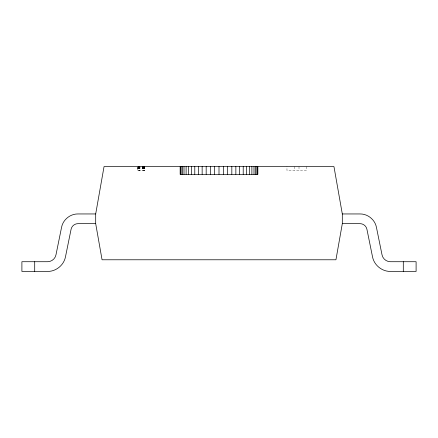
<?xml version="1.0" encoding="UTF-8"?>
<svg xmlns="http://www.w3.org/2000/svg" width="438" height="438" viewBox="0 0 438 438"><rect width="100%" height="100%" fill="white"/><g stroke="black" fill="none" stroke-linecap="round" stroke-linejoin="round"><path stroke-width="0.33" stroke-dasharray="2.19 1.64" d="M306.386 166.571L306.386 170.453L286.967 170.453L286.967 166.571M299.006 166.571L299.006 170.453M294.347 166.571L294.347 170.453M144.819 166.571L144.819 170.453L137.833 170.453L137.833 166.571M144.726 166.571L144.754 170.453M144.649 166.571L144.688 170.453M144.589 166.571L144.589 170.453M144.474 166.571L144.474 170.453M144.414 166.571L144.332 170.453M144.261 166.571L144.261 170.453M144.162 166.571L144.162 170.453M144.08 166.571L144.08 170.453M143.971 166.571L143.971 170.453M143.878 166.571L143.878 170.453M143.757 166.571L143.757 170.453M143.653 166.571L143.653 170.453M143.522 166.571L143.522 170.453M143.429 166.571L143.429 170.453M143.308 166.571L143.308 170.453M143.051 166.571L143.051 170.453M142.963 166.571L142.963 170.453M142.903 166.571L142.903 170.453M142.777 166.571L142.777 170.453M142.717 166.571L142.717 170.453M142.602 166.571L142.629 170.453M142.536 166.571L142.553 170.453M140.078 166.571L139.875 170.453M139.826 166.571L139.826 170.453M139.689 166.571L139.749 170.453M139.596 166.571L139.596 170.453M139.525 166.571L139.525 170.453M139.421 166.571L139.421 170.453M139.339 166.571L139.339 170.453M139.218 166.571L139.218 170.453M139.131 166.571L139.131 170.453M138.994 166.571L138.994 170.453M138.895 166.571L138.895 170.453M138.769 166.571L138.769 170.453M138.676 166.571L138.676 170.453M138.49 166.571L138.49 170.453M138.32 166.571L138.32 170.453M138.238 166.571L138.238 170.453M138.178 166.571L138.178 170.453M138.058 166.571L138.058 170.453M137.965 166.571L137.948 170.453M137.921 166.571L137.921 170.453"/><path stroke-width="0.66" d="M95.692 213.952L104.047 166.571L333.953 166.571L342.308 213.952L342.308 223.659L335.941 259.778L102.059 259.778L95.692 223.659L95.692 213.952L77.931 213.952C70.211 213.826 62.984 219.734 61.566 227.327L55.965 254.878C55.226 258.759 51.547 261.771 47.594 261.721L21.9 261.721L21.9 271.429L47.594 271.429C56.037 271.565 63.937 265.11 65.481 256.81L71.082 229.26C71.684 226.079 74.701 223.621 77.931 223.659L95.692 223.659M342.308 213.952L360.069 213.952C367.789 213.826 375.016 219.734 376.434 227.327L382.035 254.878C382.774 258.759 386.453 261.771 390.406 261.721L416.1 261.721L416.1 271.429L390.406 271.429C381.963 271.565 374.063 265.11 372.519 256.81L366.918 229.26C366.316 226.079 363.299 223.621 360.069 223.659L342.308 223.659M403.294 261.721L403.294 271.429M257.84 166.571L257.84 174.335L180.16 174.335L180.16 166.571M257.593 166.571L257.593 174.335M256.865 166.571L256.865 174.335M255.661 166.571L255.661 174.335M253.991 166.571L253.991 174.335M251.883 166.571L251.883 174.335M249.364 166.571L249.364 174.335M246.463 166.571L246.463 174.335M243.216 166.571L243.216 174.335M239.663 166.571L239.663 174.335M235.852 166.571L235.852 174.335M231.828 166.571L231.828 174.335M227.64 166.571L227.64 174.335M223.347 166.571L223.347 174.335M219 166.571L219 174.335M214.653 166.571L214.653 174.335M210.36 166.571L210.36 174.335M206.172 166.571L206.172 174.335M202.148 166.571L202.148 174.335M198.337 166.571L198.337 174.335M194.784 166.571L194.784 174.335M191.537 166.571L191.537 174.335M188.636 166.571L188.636 174.335M186.117 166.571L186.117 174.335M184.009 166.571L184.009 174.335M182.339 166.571L182.339 174.335M181.135 166.571L181.135 174.335M180.407 166.571L180.407 174.335M34.706 261.721L34.706 271.429"/></g></svg>
